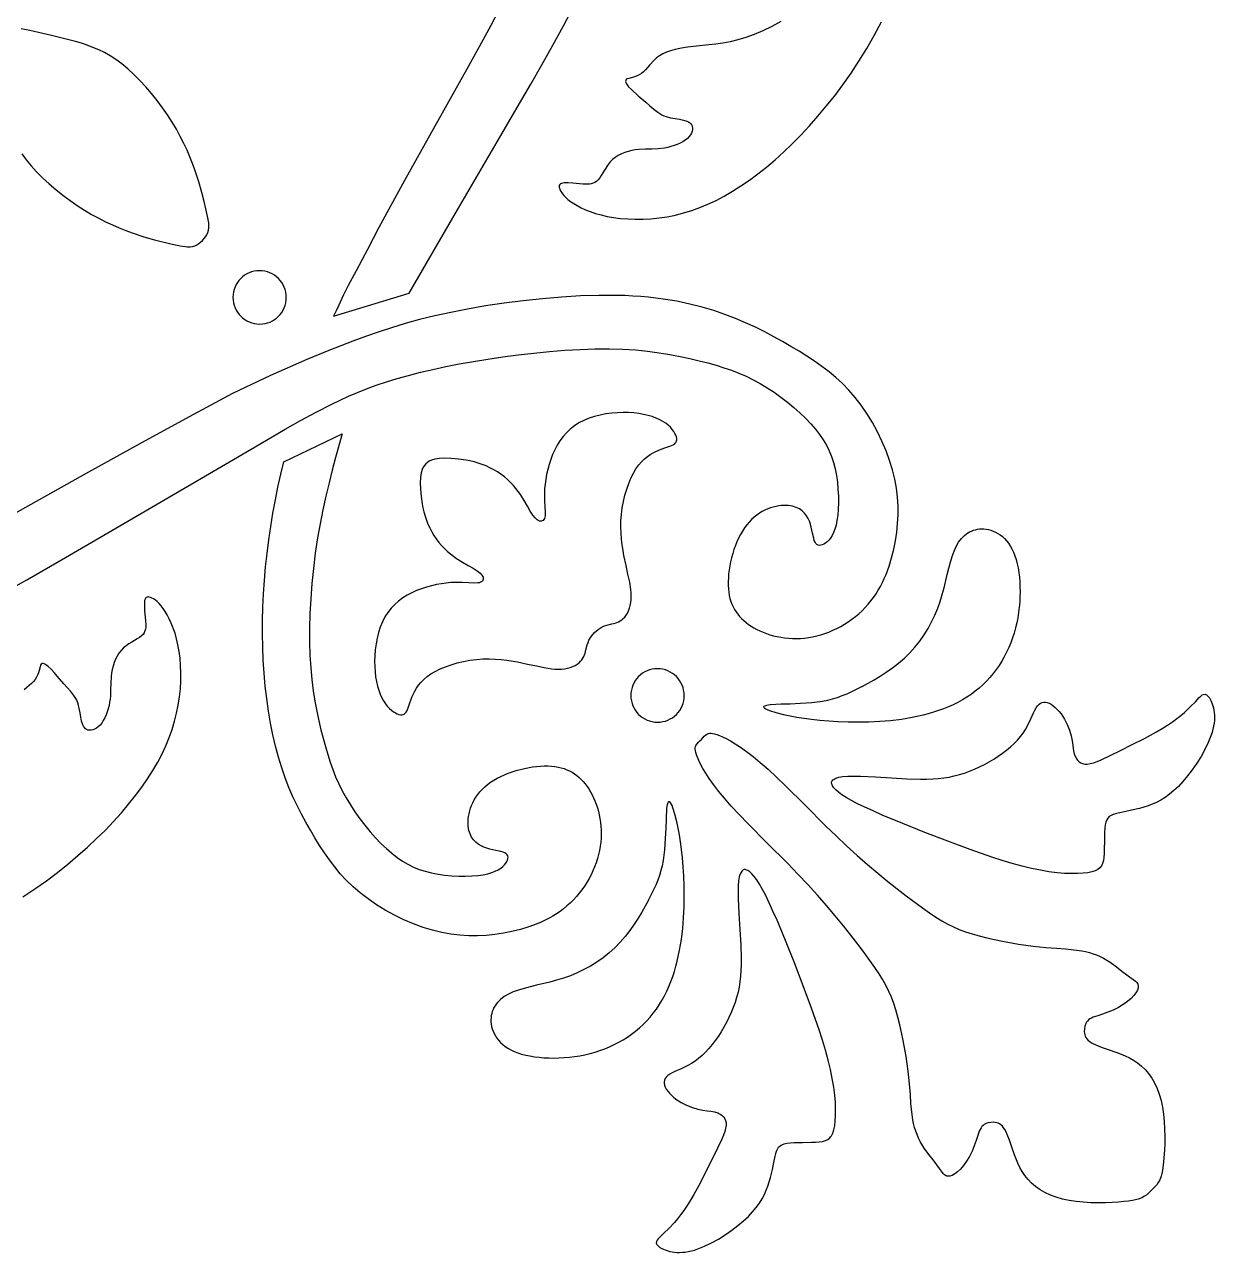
# Model space of a CAD drawing. Extents: x 108 to 308, y 1070 to 1270.
# Drawn here: x 167.3 to 226.4, y 1151.6 to 1212.6 of the extents above; entities that cross this region are included whole.
import ezdxf

# ---------------------------------------------------------------- set-up
doc = ezdxf.new("R2010")
doc.units = 0
doc.layers.add('IMPORT_-_CORNER_DESIGN_1', color=18, linetype='CONTINUOUS')

msp = doc.modelspace()

# ---------------------------------------------------------------- linework, layer by layer
at = {"layer": 'IMPORT_-_CORNER_DESIGN_1'}
for points in [[(190.821, 1213.307), (190.438, 1212.576), (190.046, 1211.851), (189.242, 1210.407), (187.644, 1207.544), (186.155, 1204.875), (184.884, 1202.538), (184.307, 1201.456), (183.753, 1200.394), (183.354, 1199.654), (183.126, 1199.202), (182.87, 1198.648), (182.757, 1198.4), (182.63, 1198.128), (186.378, 1199.282), (188.546, 1203.025), (190.749, 1206.8), (191.868, 1208.708), (192.425, 1209.667), (192.976, 1210.629), (193.518, 1211.595), (194.047, 1212.564), (194.56, 1213.537)], [(204.836, 1212.778), (204.393, 1212.528), (203.955, 1212.309), (203.527, 1212.123), (203.113, 1211.973), (202.714, 1211.856), (202.33, 1211.767), (201.962, 1211.7), (201.609, 1211.65), (201.272, 1211.612), (200.647, 1211.551), (200.359, 1211.517), (200.086, 1211.479), (199.83, 1211.434), (199.592, 1211.382), (199.371, 1211.321), (199.168, 1211.25), (198.983, 1211.167), (198.818, 1211.072), (198.674, 1210.965), (198.546, 1210.85), (198.323, 1210.608), (198.124, 1210.377), (198.026, 1210.276), (197.924, 1210.19), (197.815, 1210.12), (197.701, 1210.067), (197.478, 1209.995), (197.287, 1209.944), (197.215, 1209.919), (197.164, 1209.887), (197.137, 1209.844), (197.132, 1209.794), (197.146, 1209.736), (197.177, 1209.674), (197.281, 1209.536), (197.424, 1209.389), (197.763, 1209.088), (198.141, 1208.764), (198.335, 1208.591), (198.528, 1208.422), (198.726, 1208.268), (198.827, 1208.2), (198.931, 1208.141), (199.038, 1208.092), (199.146, 1208.052), (199.368, 1207.996), (199.589, 1207.958), (199.805, 1207.923), (200.006, 1207.878), (200.182, 1207.82), (200.257, 1207.783), (200.322, 1207.74), (200.376, 1207.689), (200.418, 1207.63), (200.445, 1207.564), (200.458, 1207.489), (200.456, 1207.408), (200.437, 1207.322), (200.403, 1207.233), (200.353, 1207.143), (200.285, 1207.053), (200.2, 1206.966), (200.094, 1206.882), (199.973, 1206.803), (199.839, 1206.73), (199.695, 1206.664), (199.544, 1206.606), (199.387, 1206.556), (199.227, 1206.516), (199.067, 1206.487), (198.751, 1206.451), (198.439, 1206.439), (198.12, 1206.433), (197.788, 1206.414), (197.614, 1206.391), (197.439, 1206.358), (197.263, 1206.316), (197.091, 1206.263), (196.925, 1206.197), (196.767, 1206.118), (196.621, 1206.025), (196.488, 1205.916), (196.368, 1205.796), (196.261, 1205.665), (196.079, 1205.388), (195.922, 1205.123), (195.847, 1205.007), (195.771, 1204.907), (195.691, 1204.831), (195.608, 1204.775), (195.521, 1204.735), (195.43, 1204.709), (195.334, 1204.695), (195.233, 1204.69), (195.013, 1204.699), (194.518, 1204.75), (194.284, 1204.765), (194.087, 1204.762), (194.009, 1204.75), (193.944, 1204.731), (193.895, 1204.704), (193.859, 1204.669), (193.838, 1204.627), (193.831, 1204.578), (193.838, 1204.523), (193.858, 1204.46), (193.888, 1204.386), (193.932, 1204.305), (193.991, 1204.218), (194.066, 1204.127), (194.159, 1204.032), (194.271, 1203.934), (194.402, 1203.833), (194.554, 1203.732), (194.729, 1203.627), (194.925, 1203.524), (195.142, 1203.424), (195.38, 1203.329), (195.639, 1203.241), (195.919, 1203.162), (196.219, 1203.093), (196.54, 1203.036), (196.881, 1202.992), (197.24, 1202.963), (197.614, 1202.95), (197.999, 1202.954), (198.394, 1202.976), (198.796, 1203.017), (199.201, 1203.078), (199.607, 1203.16), (200.012, 1203.261), (200.416, 1203.383), (200.819, 1203.528), (201.223, 1203.696), (201.628, 1203.887), (202.035, 1204.102), (202.446, 1204.341), (202.861, 1204.606), (203.281, 1204.895), (203.704, 1205.208), (204.13, 1205.545), (204.557, 1205.907), (204.985, 1206.292), (205.413, 1206.701), (205.838, 1207.133), (206.26, 1207.589), (206.684, 1208.065), (207.103, 1208.563), (207.518, 1209.085), (207.927, 1209.632), (208.329, 1210.205), (208.723, 1210.803), (209.108, 1211.428), (209.484, 1212.081), (209.848, 1212.761)], [(167.144, 1206.198), (167.358, 1205.905), (167.604, 1205.607), (167.879, 1205.307), (168.178, 1205.007), (168.498, 1204.712), (168.833, 1204.423), (169.181, 1204.145), (169.536, 1203.879), (169.894, 1203.629), (170.252, 1203.4), (170.608, 1203.191), (170.96, 1202.999), (171.307, 1202.824), (171.648, 1202.665), (171.981, 1202.521), (172.305, 1202.392), (172.619, 1202.276), (173.209, 1202.082), (173.737, 1201.932), (174.551, 1201.736), (175.003, 1201.636), (175.259, 1201.59), (175.379, 1201.579), (175.502, 1201.58), (175.623, 1201.596), (175.738, 1201.631), (175.843, 1201.682), (175.94, 1201.748), (176.117, 1201.902), (176.267, 1202.083), (176.333, 1202.181), (176.382, 1202.286), (176.418, 1202.401), (176.434, 1202.522), (176.435, 1202.645), (176.424, 1202.765), (176.378, 1203.021), (176.278, 1203.473), (176.195, 1203.835), (176.082, 1204.287), (175.932, 1204.816), (175.738, 1205.405), (175.622, 1205.719), (175.493, 1206.044), (175.349, 1206.377), (175.19, 1206.717), (175.015, 1207.065), (174.823, 1207.417), (174.614, 1207.773), (174.385, 1208.131), (174.135, 1208.489), (173.869, 1208.844), (173.59, 1209.191), (173.302, 1209.527), (173.007, 1209.847), (172.707, 1210.146), (172.407, 1210.421), (172.109, 1210.667), (171.816, 1210.881), (171.528, 1211.067), (171.243, 1211.228), (170.961, 1211.367), (170.677, 1211.489), (170.393, 1211.596), (170.104, 1211.692), (169.811, 1211.78), (169.213, 1211.937), (168.62, 1212.081), (167.545, 1212.32), (167.111, 1212.415)], [(166.419, 1184.495), (167.385, 1185.036), (169.306, 1186.144), (171.215, 1187.263), (174.989, 1189.467), (178.732, 1191.641), (180.229, 1192.515), (180.986, 1192.946), (181.756, 1193.366), (182.547, 1193.771), (182.954, 1193.967), (183.375, 1194.158), (183.811, 1194.345), (184.267, 1194.526), (184.746, 1194.702), (185.251, 1194.873), (185.784, 1195.038), (186.347, 1195.196), (186.938, 1195.349), (187.557, 1195.494), (188.203, 1195.633), (188.874, 1195.765), (189.571, 1195.89), (190.292, 1196.006), (191.04, 1196.116), (191.803, 1196.217), (192.575, 1196.306), (193.349, 1196.383), (194.117, 1196.444), (194.871, 1196.488), (195.605, 1196.513), (196.312, 1196.516), (196.984, 1196.497), (197.62, 1196.456), (198.222, 1196.396), (198.793, 1196.321), (199.332, 1196.234), (199.842, 1196.136), (200.325, 1196.032), (200.782, 1195.923), (201.214, 1195.813), (201.625, 1195.698), (202.016, 1195.577), (202.393, 1195.446), (202.758, 1195.305), (203.115, 1195.15), (203.467, 1194.979), (203.818, 1194.79), (204.165, 1194.581), (204.509, 1194.355), (204.848, 1194.115), (205.177, 1193.862), (205.494, 1193.601), (205.794, 1193.334), (206.075, 1193.064), (206.333, 1192.794), (206.566, 1192.526), (206.772, 1192.26), (206.953, 1191.993), (207.112, 1191.722), (207.248, 1191.444), (207.364, 1191.158), (207.461, 1190.86), (207.54, 1190.549), (207.602, 1190.221), (207.65, 1189.883), (207.682, 1189.54), (207.7, 1189.2), (207.703, 1188.868), (207.693, 1188.551), (207.669, 1188.257), (207.633, 1187.991), (207.584, 1187.758), (207.526, 1187.557), (207.459, 1187.384), (207.386, 1187.238), (207.308, 1187.116), (207.227, 1187.016), (207.144, 1186.934), (207.061, 1186.868), (206.981, 1186.816), (206.903, 1186.779), (206.829, 1186.758), (206.759, 1186.752), (206.694, 1186.764), (206.636, 1186.793), (206.585, 1186.842), (206.541, 1186.909), (206.506, 1186.998), (206.476, 1187.105), (206.421, 1187.363), (206.356, 1187.653), (206.313, 1187.802), (206.26, 1187.948), (206.195, 1188.09), (206.115, 1188.225), (206.017, 1188.351), (205.901, 1188.463), (205.765, 1188.56), (205.608, 1188.639), (205.427, 1188.696), (205.222, 1188.729), (204.99, 1188.734), (204.866, 1188.726), (204.737, 1188.71), (204.605, 1188.685), (204.47, 1188.652), (204.333, 1188.61), (204.195, 1188.559), (204.056, 1188.498), (203.919, 1188.427), (203.783, 1188.345), (203.649, 1188.254), (203.518, 1188.151), (203.391, 1188.036), (203.269, 1187.91), (203.153, 1187.772), (203.041, 1187.622), (202.936, 1187.461), (202.837, 1187.291), (202.746, 1187.113), (202.662, 1186.927), (202.584, 1186.736), (202.514, 1186.54), (202.452, 1186.34), (202.396, 1186.138), (202.349, 1185.936), (202.277, 1185.532), (202.252, 1185.334), (202.236, 1185.14), (202.228, 1184.95), (202.227, 1184.767), (202.238, 1184.592), (202.256, 1184.424), (202.283, 1184.263), (202.318, 1184.11), (202.362, 1183.963), (202.414, 1183.823), (202.474, 1183.69), (202.542, 1183.562), (202.618, 1183.441), (202.702, 1183.326), (202.794, 1183.216), (202.894, 1183.111), (203.001, 1183.011), (203.117, 1182.916), (203.24, 1182.826), (203.371, 1182.74), (203.509, 1182.656), (203.655, 1182.577), (203.807, 1182.503), (203.967, 1182.434), (204.132, 1182.371), (204.302, 1182.314), (204.478, 1182.264), (204.659, 1182.22), (204.844, 1182.184), (205.032, 1182.156), (205.224, 1182.135), (205.419, 1182.123), (205.616, 1182.12), (205.816, 1182.126), (206.017, 1182.142), (206.219, 1182.168), (206.422, 1182.205), (206.626, 1182.251), (206.829, 1182.307), (207.032, 1182.373), (207.233, 1182.447), (207.432, 1182.531), (207.628, 1182.624), (207.822, 1182.726), (208.011, 1182.836), (208.196, 1182.954), (208.377, 1183.08), (208.551, 1183.214), (208.719, 1183.355), (208.881, 1183.504), (209.035, 1183.659), (209.182, 1183.822), (209.32, 1183.988), (209.45, 1184.162), (209.571, 1184.34), (209.685, 1184.524), (209.792, 1184.713), (209.891, 1184.906), (209.983, 1185.104), (210.068, 1185.304), (210.219, 1185.715), (210.346, 1186.133), (210.45, 1186.557), (210.534, 1186.983), (210.599, 1187.411), (210.643, 1187.84), (210.665, 1188.271), (210.664, 1188.704), (210.637, 1189.142), (210.584, 1189.586), (210.501, 1190.037), (210.388, 1190.496), (210.243, 1190.968), (210.068, 1191.446), (209.866, 1191.923), (209.639, 1192.394), (209.39, 1192.853), (209.121, 1193.295), (208.837, 1193.714), (208.538, 1194.104), (208.229, 1194.462), (207.91, 1194.79), (207.58, 1195.094), (207.238, 1195.377), (206.885, 1195.643), (206.52, 1195.898), (206.143, 1196.146), (205.752, 1196.392), (205.348, 1196.634), (204.93, 1196.877), (204.496, 1197.117), (204.047, 1197.353), (203.58, 1197.584), (203.094, 1197.807), (202.588, 1198.02), (202.061, 1198.221), (201.511, 1198.41), (200.933, 1198.583), (200.324, 1198.738), (199.68, 1198.874), (199.344, 1198.933), (198.997, 1198.987), (198.64, 1199.034), (198.272, 1199.075), (197.891, 1199.109), (197.499, 1199.136), (197.094, 1199.155), (196.676, 1199.167), (195.805, 1199.167), (194.893, 1199.139), (193.954, 1199.084), (192.999, 1199.005), (192.042, 1198.904), (191.095, 1198.783), (190.171, 1198.645), (189.283, 1198.492), (188.446, 1198.326), (187.653, 1198.15), (186.901, 1197.963), (186.185, 1197.767), (185.501, 1197.562), (184.843, 1197.348), (184.206, 1197.128), (183.587, 1196.901), (182.983, 1196.669), (182.396, 1196.435), (181.295, 1195.977), (179.501, 1195.185), (177.603, 1194.296), (175.456, 1193.143), (173.117, 1191.868), (170.45, 1190.379), (167.586, 1188.781), (166.143, 1187.977)], [(167.19, 1169.298), (167.789, 1169.692), (168.361, 1170.094), (168.908, 1170.503), (169.43, 1170.918), (169.929, 1171.337), (170.404, 1171.761), (170.86, 1172.184), (171.293, 1172.609), (171.702, 1173.036), (172.087, 1173.464), (172.448, 1173.892), (172.786, 1174.318), (173.099, 1174.741), (173.388, 1175.16), (173.652, 1175.575), (173.891, 1175.986), (174.106, 1176.393), (174.297, 1176.799), (174.465, 1177.203), (174.609, 1177.606), (174.732, 1178.01), (174.832, 1178.414), (174.915, 1178.82), (174.977, 1179.226), (175.018, 1179.627), (175.04, 1180.022), (175.044, 1180.408), (175.03, 1180.782), (175.001, 1181.141), (174.957, 1181.482), (174.9, 1181.803), (174.831, 1182.104), (174.752, 1182.384), (174.664, 1182.643), (174.569, 1182.881), (174.469, 1183.097), (174.366, 1183.293), (174.261, 1183.468), (174.16, 1183.621), (174.06, 1183.752), (173.962, 1183.864), (173.866, 1183.957), (173.775, 1184.032), (173.688, 1184.091), (173.607, 1184.135), (173.533, 1184.164), (173.47, 1184.185), (173.414, 1184.191), (173.366, 1184.184), (173.324, 1184.163), (173.29, 1184.128), (173.263, 1184.078), (173.243, 1184.014), (173.232, 1183.935), (173.228, 1183.738), (173.243, 1183.504), (173.294, 1183.011), (173.302, 1182.79), (173.298, 1182.688), (173.284, 1182.592), (173.258, 1182.501), (173.218, 1182.414), (173.162, 1182.331), (173.086, 1182.251), (172.986, 1182.175), (172.87, 1182.1), (172.605, 1181.944), (172.466, 1181.857), (172.329, 1181.762), (172.198, 1181.655), (172.077, 1181.534), (171.969, 1181.401), (171.875, 1181.255), (171.796, 1181.097), (171.731, 1180.931), (171.677, 1180.758), (171.635, 1180.583), (171.602, 1180.407), (171.579, 1180.234), (171.56, 1179.901), (171.554, 1179.583), (171.542, 1179.27), (171.528, 1179.113), (171.506, 1178.955), (171.477, 1178.794), (171.437, 1178.635), (171.388, 1178.478), (171.329, 1178.326), (171.263, 1178.182), (171.19, 1178.048), (171.111, 1177.927), (171.027, 1177.821), (170.94, 1177.736), (170.851, 1177.669), (170.761, 1177.618), (170.672, 1177.584), (170.586, 1177.566), (170.504, 1177.563), (170.429, 1177.576), (170.362, 1177.603), (170.304, 1177.645), (170.254, 1177.699), (170.211, 1177.764), (170.174, 1177.84), (170.115, 1178.015), (170.072, 1178.217), (170.036, 1178.432), (169.998, 1178.654), (169.941, 1178.875), (169.902, 1178.984), (169.853, 1179.091), (169.794, 1179.195), (169.726, 1179.296), (169.572, 1179.493), (169.403, 1179.687), (169.229, 1179.88), (168.906, 1180.259), (168.754, 1180.435), (168.606, 1180.598), (168.459, 1180.735), (168.388, 1180.791), (168.321, 1180.836), (168.258, 1180.866), (168.2, 1180.88), (168.149, 1180.875), (168.106, 1180.847), (168.075, 1180.797), (168.049, 1180.725), (167.999, 1180.534), (167.967, 1180.424), (167.927, 1180.311), (167.874, 1180.197), (167.805, 1180.088), (167.719, 1179.986), (167.618, 1179.887), (167.387, 1179.688), (167.265, 1179.581)]]:
    msp.add_lwpolyline(points, dxfattribs=at)
for points in [[(178.014, 1200.01), (177.929, 1199.916), (177.853, 1199.814), (177.787, 1199.704), (177.732, 1199.589), (177.688, 1199.467), (177.656, 1199.34), (177.636, 1199.209), (177.629, 1199.074), (177.636, 1198.937), (177.656, 1198.805), (177.689, 1198.677), (177.733, 1198.555), (177.789, 1198.438), (177.856, 1198.328), (177.932, 1198.226), (178.018, 1198.132), (178.112, 1198.046), (178.215, 1197.969), (178.324, 1197.903), (178.441, 1197.847), (178.563, 1197.802), (178.691, 1197.77), (178.823, 1197.75), (178.96, 1197.743), (179.095, 1197.749), (179.226, 1197.769), (179.353, 1197.802), (179.474, 1197.846), (179.59, 1197.901), (179.699, 1197.967), (179.801, 1198.043), (179.895, 1198.128), (179.98, 1198.222), (180.056, 1198.324), (180.122, 1198.434), (180.178, 1198.549), (180.222, 1198.671), (180.254, 1198.798), (180.274, 1198.929), (180.281, 1199.064), (180.274, 1199.2), (180.254, 1199.333), (180.221, 1199.461), (180.176, 1199.583), (180.121, 1199.7), (180.054, 1199.809), (179.978, 1199.912), (179.892, 1200.006), (179.797, 1200.092), (179.695, 1200.168), (179.585, 1200.235), (179.469, 1200.291), (179.346, 1200.335), (179.219, 1200.368), (179.086, 1200.388), (178.95, 1200.395), (178.815, 1200.388), (178.684, 1200.368), (178.557, 1200.336), (178.435, 1200.292), (178.319, 1200.237), (178.21, 1200.171), (178.108, 1200.095)], [(195.583, 1182.428), (195.769, 1182.567), (195.867, 1182.637), (195.968, 1182.699), (196.078, 1182.746), (196.193, 1182.784), (196.457, 1182.855), (196.613, 1182.894), (196.778, 1182.955), (196.86, 1182.997), (196.941, 1183.049), (197.018, 1183.112), (197.091, 1183.187), (197.159, 1183.28), (197.221, 1183.385), (197.276, 1183.502), (197.323, 1183.629), (197.361, 1183.766), (197.39, 1183.913), (197.408, 1184.066), (197.414, 1184.227), (197.408, 1184.39), (197.392, 1184.558), (197.335, 1184.917), (197.252, 1185.313), (197.154, 1185.755), (197.052, 1186.241), (197.004, 1186.503), (196.962, 1186.776), (196.929, 1187.06), (196.906, 1187.354), (196.897, 1187.658), (196.904, 1187.97), (196.928, 1188.288), (196.97, 1188.609), (197.028, 1188.928), (197.101, 1189.241), (197.188, 1189.543), (197.287, 1189.83), (197.397, 1190.097), (197.517, 1190.341), (197.646, 1190.556), (197.782, 1190.744), (197.923, 1190.906), (198.067, 1191.045), (198.213, 1191.164), (198.358, 1191.265), (198.501, 1191.35), (198.64, 1191.421), (198.902, 1191.532), (199.137, 1191.61), (199.336, 1191.675), (199.42, 1191.708), (199.493, 1191.744), (199.554, 1191.785), (199.603, 1191.83), (199.641, 1191.881), (199.666, 1191.936), (199.678, 1191.998), (199.676, 1192.066), (199.66, 1192.14), (199.629, 1192.222), (199.583, 1192.315), (199.522, 1192.413), (199.447, 1192.514), (199.357, 1192.615), (199.25, 1192.716), (199.127, 1192.813), (198.986, 1192.906), (198.828, 1192.992), (198.652, 1193.073), (198.459, 1193.145), (198.25, 1193.207), (198.027, 1193.258), (197.79, 1193.299), (197.541, 1193.327), (197.28, 1193.343), (197.008, 1193.346), (196.731, 1193.338), (196.446, 1193.316), (196.159, 1193.277), (195.872, 1193.223), (195.591, 1193.152), (195.318, 1193.065), (195.058, 1192.959), (194.815, 1192.836), (194.59, 1192.69), (194.385, 1192.527), (194.197, 1192.349), (194.027, 1192.156), (193.873, 1191.949), (193.735, 1191.731), (193.613, 1191.503), (193.504, 1191.265), (193.413, 1191.02), (193.334, 1190.77), (193.268, 1190.519), (193.212, 1190.269), (193.168, 1190.025), (193.135, 1189.788), (193.111, 1189.563), (193.098, 1189.352), (193.098, 1188.978), (193.115, 1188.665), (193.131, 1188.413), (193.134, 1188.309), (193.13, 1188.219), (193.118, 1188.144), (193.097, 1188.081), (193.068, 1188.03), (193.033, 1187.992), (192.993, 1187.966), (192.948, 1187.952), (192.9, 1187.95), (192.849, 1187.96), (192.798, 1187.981), (192.746, 1188.013), (192.636, 1188.111), (192.519, 1188.255), (192.392, 1188.448), (192.254, 1188.695), (192.098, 1188.976), (191.911, 1189.276), (191.804, 1189.429), (191.685, 1189.581), (191.558, 1189.732), (191.42, 1189.878), (191.27, 1190.02), (191.111, 1190.154), (190.943, 1190.282), (190.767, 1190.401), (190.585, 1190.511), (190.397, 1190.61), (190.203, 1190.698), (190.005, 1190.775), (189.805, 1190.841), (189.604, 1190.898), (189.404, 1190.945), (189.206, 1190.983), (188.826, 1191.037), (188.475, 1191.071), (188.159, 1191.08), (187.885, 1191.068), (187.662, 1191.037), (187.495, 1190.991), (187.376, 1190.933), (187.287, 1190.867), (187.215, 1190.798), (187.145, 1190.725), (187.08, 1190.637), (187.022, 1190.517), (186.975, 1190.351), (186.945, 1190.128), (186.933, 1189.854), (186.942, 1189.538), (186.975, 1189.186), (187.029, 1188.806), (187.067, 1188.609), (187.115, 1188.409), (187.171, 1188.208), (187.238, 1188.008), (187.315, 1187.81), (187.402, 1187.616), (187.502, 1187.428), (187.611, 1187.245), (187.73, 1187.069), (187.858, 1186.901), (187.993, 1186.742), (188.134, 1186.592), (188.281, 1186.453), (188.431, 1186.326), (188.584, 1186.208), (188.737, 1186.1), (189.037, 1185.914), (189.317, 1185.758), (189.564, 1185.62), (189.758, 1185.493), (189.902, 1185.376), (190, 1185.266), (190.032, 1185.214), (190.053, 1185.163), (190.063, 1185.113), (190.06, 1185.064), (190.046, 1185.019), (190.02, 1184.979), (189.982, 1184.944), (189.932, 1184.915), (189.869, 1184.894), (189.794, 1184.882), (189.6, 1184.881), (189.347, 1184.897), (189.034, 1184.914), (188.66, 1184.914), (188.449, 1184.901), (188.223, 1184.878), (187.987, 1184.844), (187.742, 1184.8), (187.493, 1184.745), (187.242, 1184.678), (186.992, 1184.599), (186.748, 1184.508), (186.51, 1184.399), (186.282, 1184.277), (186.063, 1184.139), (185.857, 1183.985), (185.664, 1183.815), (185.486, 1183.627), (185.323, 1183.422), (185.178, 1183.197), (185.054, 1182.954), (184.949, 1182.694), (184.861, 1182.421), (184.79, 1182.139), (184.736, 1181.853), (184.697, 1181.566), (184.675, 1181.281), (184.667, 1181.004), (184.67, 1180.732), (184.686, 1180.471), (184.715, 1180.221), (184.755, 1179.985), (184.806, 1179.762), (184.868, 1179.553), (184.94, 1179.36), (185.021, 1179.184), (185.107, 1179.025), (185.2, 1178.885), (185.297, 1178.761), (185.398, 1178.655), (185.5, 1178.564), (185.6, 1178.489), (185.698, 1178.429), (185.791, 1178.383), (185.873, 1178.352), (185.948, 1178.336), (186.015, 1178.334), (186.077, 1178.346), (186.132, 1178.371), (186.182, 1178.408), (186.228, 1178.458), (186.269, 1178.519), (186.338, 1178.675), (186.402, 1178.875), (186.481, 1179.11), (186.531, 1179.238), (186.591, 1179.372), (186.663, 1179.511), (186.748, 1179.654), (186.849, 1179.799), (186.968, 1179.944), (187.107, 1180.088), (187.269, 1180.229), (187.457, 1180.365), (187.672, 1180.493), (187.916, 1180.614), (188.183, 1180.724), (188.47, 1180.824), (188.772, 1180.91), (189.084, 1180.983), (189.403, 1181.041), (189.724, 1181.083), (190.043, 1181.108), (190.354, 1181.115), (190.658, 1181.106), (190.952, 1181.083), (191.236, 1181.049), (191.771, 1180.96), (192.257, 1180.857), (192.699, 1180.76), (193.095, 1180.677), (193.454, 1180.619), (193.623, 1180.603), (193.785, 1180.598), (193.946, 1180.604), (194.1, 1180.622), (194.246, 1180.65), (194.383, 1180.689), (194.51, 1180.736), (194.627, 1180.791), (194.732, 1180.853), (194.825, 1180.92), (194.9, 1180.993), (194.963, 1181.071), (195.015, 1181.152), (195.057, 1181.234), (195.118, 1181.399), (195.157, 1181.555), (195.228, 1181.818), (195.266, 1181.933), (195.313, 1182.044), (195.445, 1182.243)], [(180.15, 1190.901), (183.062, 1192.285), (182.731, 1191.112), (182.564, 1190.491), (182.401, 1189.85), (182.243, 1189.19), (182.093, 1188.513), (181.954, 1187.821), (181.829, 1187.117), (181.717, 1186.367), (181.623, 1185.609), (181.548, 1184.852), (181.49, 1184.101), (181.452, 1183.362), (181.433, 1182.644), (181.434, 1181.953), (181.455, 1181.294), (181.492, 1180.67), (181.546, 1180.082), (181.615, 1179.528), (181.697, 1179.005), (181.79, 1178.51), (181.891, 1178.04), (181.999, 1177.593), (182.11, 1177.166), (182.22, 1176.758), (182.335, 1176.366), (182.457, 1175.987), (182.588, 1175.619), (182.731, 1175.259), (182.888, 1174.905), (183.061, 1174.554), (183.254, 1174.203), (183.462, 1173.856), (183.688, 1173.512), (183.929, 1173.173), (184.182, 1172.844), (184.443, 1172.527), (184.71, 1172.226), (184.98, 1171.945), (185.251, 1171.687), (185.518, 1171.455), (185.784, 1171.249), (186.051, 1171.067), (186.322, 1170.909), (186.599, 1170.772), (186.886, 1170.657), (187.184, 1170.56), (187.495, 1170.481), (187.823, 1170.419), (188.161, 1170.372), (188.504, 1170.339), (188.844, 1170.321), (189.176, 1170.318), (189.493, 1170.328), (189.787, 1170.351), (190.053, 1170.388), (190.286, 1170.436), (190.487, 1170.495), (190.66, 1170.562), (190.806, 1170.635), (190.928, 1170.713), (191.028, 1170.794), (191.11, 1170.877), (191.176, 1170.96), (191.228, 1171.04), (191.265, 1171.118), (191.286, 1171.192), (191.292, 1171.262), (191.28, 1171.327), (191.25, 1171.385), (191.202, 1171.436), (191.134, 1171.48), (191.046, 1171.515), (190.939, 1171.545), (190.681, 1171.6), (190.39, 1171.665), (190.241, 1171.708), (190.094, 1171.761), (189.953, 1171.826), (189.818, 1171.907), (189.693, 1172.004), (189.58, 1172.12), (189.483, 1172.256), (189.405, 1172.414), (189.348, 1172.594), (189.328, 1172.694), (189.315, 1172.799), (189.31, 1173.034), (189.318, 1173.159), (189.335, 1173.288), (189.359, 1173.421), (189.392, 1173.556), (189.434, 1173.693), (189.486, 1173.831), (189.547, 1173.969), (189.617, 1174.106), (189.699, 1174.242), (189.791, 1174.375), (189.894, 1174.505), (190.008, 1174.632), (190.134, 1174.753), (190.272, 1174.87), (190.422, 1174.981), (190.583, 1175.086), (190.753, 1175.184), (190.931, 1175.276), (191.117, 1175.36), (191.308, 1175.437), (191.504, 1175.507), (191.704, 1175.57), (192.108, 1175.673), (192.511, 1175.745), (192.71, 1175.769), (192.904, 1175.785), (193.093, 1175.794), (193.276, 1175.794), (193.452, 1175.784), (193.619, 1175.766), (193.78, 1175.739), (193.933, 1175.703), (194.08, 1175.66), (194.22, 1175.608), (194.353, 1175.548), (194.481, 1175.48), (194.602, 1175.404), (194.717, 1175.32), (194.828, 1175.228), (194.932, 1175.128), (195.032, 1175.02), (195.127, 1174.904), (195.217, 1174.781), (195.303, 1174.65), (195.387, 1174.512), (195.466, 1174.366), (195.54, 1174.214), (195.609, 1174.054), (195.672, 1173.889), (195.729, 1173.719), (195.779, 1173.543), (195.823, 1173.363), (195.859, 1173.178), (195.888, 1172.989), (195.908, 1172.797), (195.92, 1172.602), (195.923, 1172.405), (195.917, 1172.206), (195.901, 1172.004), (195.875, 1171.802), (195.839, 1171.599), (195.793, 1171.395), (195.737, 1171.192), (195.671, 1170.989), (195.596, 1170.788), (195.512, 1170.589), (195.419, 1170.392), (195.318, 1170.199), (195.208, 1170.01), (195.09, 1169.824), (194.964, 1169.644), (194.83, 1169.47), (194.688, 1169.301), (194.54, 1169.14), (194.384, 1168.985), (194.222, 1168.839), (194.055, 1168.701), (193.882, 1168.571), (193.703, 1168.449), (193.519, 1168.335), (193.33, 1168.229), (193.137, 1168.129), (192.94, 1168.037), (192.739, 1167.952), (192.329, 1167.801), (191.911, 1167.674), (191.487, 1167.57), (191.061, 1167.486), (190.633, 1167.422), (190.204, 1167.377), (189.774, 1167.355), (189.34, 1167.356), (188.902, 1167.383), (188.458, 1167.437), (188.007, 1167.52), (187.547, 1167.633), (187.075, 1167.777), (186.598, 1167.952), (186.122, 1168.155), (185.652, 1168.382), (185.194, 1168.632), (184.754, 1168.9), (184.338, 1169.185), (183.951, 1169.484), (183.593, 1169.792), (183.265, 1170.111), (182.963, 1170.439), (182.683, 1170.776), (182.422, 1171.123), (182.174, 1171.479), (181.936, 1171.844), (181.705, 1172.218), (181.476, 1172.601), (181.251, 1172.994), (181.03, 1173.401), (180.816, 1173.823), (180.609, 1174.261), (180.412, 1174.719), (180.226, 1175.198), (180.051, 1175.701), (179.891, 1176.224), (179.745, 1176.77), (179.614, 1177.337), (179.498, 1177.922), (179.396, 1178.523), (179.309, 1179.138), (179.237, 1179.765), (179.179, 1180.4), (179.136, 1181.043), (179.108, 1181.693), (179.095, 1182.349), (179.098, 1183.01), (179.115, 1183.675), (179.146, 1184.342), (179.191, 1185.012), (179.251, 1185.683), (179.324, 1186.354), (179.41, 1187.023), (179.508, 1187.69), (179.617, 1188.351), (179.737, 1189.005), (179.866, 1189.649), (180.004, 1190.282)], [(208.891, 1179.745), (209.175, 1179.898), (209.472, 1180.067), (209.776, 1180.252), (210.083, 1180.453), (210.389, 1180.671), (210.688, 1180.904), (210.978, 1181.154), (211.252, 1181.419), (211.507, 1181.7), (211.743, 1181.996), (211.959, 1182.304), (212.157, 1182.623), (212.335, 1182.951), (212.495, 1183.285), (212.636, 1183.624), (212.759, 1183.967), (212.864, 1184.309), (212.955, 1184.649), (213.113, 1185.308), (213.188, 1185.621), (213.266, 1185.92), (213.35, 1186.202), (213.445, 1186.463), (213.553, 1186.696), (213.676, 1186.904), (213.814, 1187.085), (213.966, 1187.24), (214.047, 1187.306), (214.132, 1187.366), (214.22, 1187.418), (214.312, 1187.462), (214.407, 1187.499), (214.505, 1187.529), (214.608, 1187.55), (214.713, 1187.564), (214.822, 1187.57), (214.934, 1187.566), (215.048, 1187.554), (215.163, 1187.533), (215.28, 1187.502), (215.396, 1187.46), (215.511, 1187.408), (215.625, 1187.346), (215.737, 1187.272), (215.846, 1187.186), (215.951, 1187.089), (216.052, 1186.979), (216.148, 1186.857), (216.238, 1186.721), (216.322, 1186.572), (216.398, 1186.409), (216.466, 1186.233), (216.527, 1186.043), (216.579, 1185.841), (216.624, 1185.629), (216.661, 1185.406), (216.69, 1185.175), (216.71, 1184.937), (216.722, 1184.692), (216.726, 1184.442), (216.721, 1184.188), (216.707, 1183.932), (216.684, 1183.673), (216.652, 1183.415), (216.611, 1183.156), (216.561, 1182.9), (216.501, 1182.647), (216.432, 1182.397), (216.353, 1182.152), (216.265, 1181.911), (216.167, 1181.675), (216.06, 1181.444), (215.944, 1181.219), (215.818, 1181), (215.684, 1180.787), (215.541, 1180.581), (215.389, 1180.382), (215.228, 1180.19), (215.058, 1180.005), (214.881, 1179.829), (214.694, 1179.66), (214.5, 1179.501), (214.297, 1179.35), (214.087, 1179.208), (213.868, 1179.076), (213.643, 1178.952), (213.411, 1178.837), (213.172, 1178.73), (212.928, 1178.631), (212.679, 1178.54), (212.425, 1178.457), (212.167, 1178.381), (211.906, 1178.313), (211.375, 1178.197), (210.837, 1178.106), (210.295, 1178.041), (209.754, 1177.996), (209.22, 1177.971), (208.696, 1177.963), (208.185, 1177.97), (207.693, 1177.989), (207.223, 1178.019), (206.779, 1178.058), (206.365, 1178.102), (205.988, 1178.151), (205.645, 1178.204), (205.061, 1178.316), (204.612, 1178.427), (204.296, 1178.529), (204.183, 1178.574), (204.099, 1178.615), (204.042, 1178.652), (204.008, 1178.686), (203.996, 1178.716), (204.002, 1178.744), (204.023, 1178.768), (204.057, 1178.788), (204.156, 1178.821), (204.31, 1178.842), (204.868, 1178.871), (205.309, 1178.883), (205.826, 1178.906), (206.375, 1178.948), (206.649, 1178.979), (206.916, 1179.018), (207.171, 1179.069), (207.417, 1179.13), (207.656, 1179.202), (207.893, 1179.285), (208.133, 1179.381), (208.378, 1179.491), (208.902, 1179.755)], [(197.778, 1180.234), (197.692, 1180.14), (197.616, 1180.038), (197.551, 1179.929), (197.495, 1179.813), (197.451, 1179.691), (197.419, 1179.564), (197.399, 1179.433), (197.392, 1179.298), (197.399, 1179.162), (197.419, 1179.029), (197.452, 1178.902), (197.496, 1178.779), (197.552, 1178.663), (197.619, 1178.553), (197.695, 1178.451), (197.781, 1178.356), (197.875, 1178.27), (197.978, 1178.194), (198.088, 1178.127), (198.204, 1178.071), (198.326, 1178.027), (198.454, 1177.994), (198.587, 1177.974), (198.723, 1177.967), (198.858, 1177.974), (198.989, 1177.994), (199.116, 1178.026), (199.238, 1178.07), (199.354, 1178.126), (199.463, 1178.192), (199.565, 1178.267), (199.659, 1178.353), (199.744, 1178.446), (199.82, 1178.548), (199.886, 1178.657), (199.941, 1178.773), (199.985, 1178.895), (200.018, 1179.022), (200.037, 1179.153), (200.044, 1179.288), (200.037, 1179.425), (200.017, 1179.557), (199.985, 1179.685), (199.94, 1179.808), (199.884, 1179.924), (199.818, 1180.034), (199.741, 1180.136), (199.655, 1180.231), (199.561, 1180.316), (199.459, 1180.393), (199.349, 1180.459), (199.232, 1180.515), (199.11, 1180.56), (198.982, 1180.593), (198.85, 1180.613), (198.713, 1180.62), (198.578, 1180.613), (198.447, 1180.593), (198.32, 1180.561), (198.199, 1180.516), (198.083, 1180.461), (197.974, 1180.395), (197.872, 1180.319)], [(211.106, 1175.149), (211.784, 1175.132), (212.093, 1175.136), (212.386, 1175.148), (212.665, 1175.169), (212.934, 1175.201), (213.197, 1175.242), (213.455, 1175.295), (213.712, 1175.363), (213.967, 1175.442), (214.22, 1175.533), (214.469, 1175.633), (214.715, 1175.743), (214.956, 1175.863), (215.191, 1175.991), (215.421, 1176.128), (215.642, 1176.272), (215.855, 1176.423), (216.058, 1176.58), (216.249, 1176.742), (216.427, 1176.909), (216.592, 1177.079), (216.742, 1177.252), (216.875, 1177.427), (216.992, 1177.607), (217.093, 1177.785), (217.262, 1178.126), (217.401, 1178.433), (217.466, 1178.567), (217.531, 1178.685), (217.599, 1178.781), (217.669, 1178.857), (217.744, 1178.913), (217.822, 1178.951), (217.904, 1178.97), (217.99, 1178.969), (218.08, 1178.951), (218.176, 1178.913), (218.271, 1178.858), (218.37, 1178.787), (218.47, 1178.702), (218.57, 1178.604), (218.668, 1178.496), (218.763, 1178.379), (218.852, 1178.254), (218.934, 1178.123), (219.007, 1177.985), (219.072, 1177.845), (219.179, 1177.563), (219.257, 1177.291), (219.309, 1177.042), (219.34, 1176.826), (219.366, 1176.638), (219.399, 1176.467), (219.454, 1176.304), (219.489, 1176.222), (219.535, 1176.142), (219.591, 1176.068), (219.659, 1176.002), (219.74, 1175.948), (219.834, 1175.909), (219.943, 1175.888), (220.067, 1175.888), (220.212, 1175.911), (220.375, 1175.955), (220.555, 1176.019), (220.753, 1176.1), (221.202, 1176.308), (221.72, 1176.563), (222.3, 1176.852), (222.908, 1177.165), (223.504, 1177.492), (223.786, 1177.657), (224.05, 1177.821), (224.291, 1177.984), (224.511, 1178.145), (224.71, 1178.302), (224.889, 1178.455), (225.193, 1178.739), (225.432, 1178.986), (225.62, 1179.187), (225.701, 1179.263), (225.775, 1179.318), (225.845, 1179.349), (225.914, 1179.353), (225.983, 1179.327), (226.055, 1179.267), (226.131, 1179.17), (226.207, 1179.038), (226.276, 1178.872), (226.332, 1178.674), (226.369, 1178.448), (226.379, 1178.324), (226.381, 1178.194), (226.376, 1178.057), (226.362, 1177.915), (226.338, 1177.767), (226.304, 1177.614), (226.26, 1177.455), (226.206, 1177.292), (226.071, 1176.956), (225.905, 1176.613), (225.714, 1176.269), (225.504, 1175.931), (225.281, 1175.606), (225.05, 1175.302), (224.819, 1175.024), (224.591, 1174.78), (224.366, 1174.568), (224.145, 1174.386), (223.927, 1174.229), (223.712, 1174.096), (223.499, 1173.984), (223.29, 1173.889), (223.082, 1173.808), (222.873, 1173.74), (222.666, 1173.682), (222.269, 1173.589), (221.907, 1173.518), (221.596, 1173.456), (221.463, 1173.423), (221.347, 1173.385), (221.246, 1173.338), (221.16, 1173.28), (221.088, 1173.206), (221.03, 1173.114), (220.984, 1173.001), (220.951, 1172.862), (220.929, 1172.696), (220.918, 1172.507), (220.912, 1172.085), (220.91, 1171.651), (220.904, 1171.447), (220.889, 1171.26), (220.864, 1171.097), (220.825, 1170.956), (220.769, 1170.837), (220.692, 1170.736), (220.59, 1170.653), (220.46, 1170.585), (220.297, 1170.532), (220.098, 1170.491), (219.861, 1170.462), (219.586, 1170.446), (219.276, 1170.445), (218.933, 1170.459), (218.561, 1170.491), (218.162, 1170.54), (217.738, 1170.61), (217.292, 1170.7), (216.826, 1170.812), (216.341, 1170.945), (215.839, 1171.095), (215.321, 1171.262), (214.247, 1171.637), (213.133, 1172.051), (211.998, 1172.489), (210.895, 1172.93), (209.881, 1173.356), (209.426, 1173.557), (209.015, 1173.746), (208.659, 1173.919), (208.353, 1174.079), (208.094, 1174.226), (207.879, 1174.362), (207.705, 1174.488), (207.57, 1174.603), (207.471, 1174.709), (207.405, 1174.807), (207.37, 1174.9), (207.364, 1174.943), (207.367, 1174.985), (207.379, 1175.024), (207.399, 1175.061), (207.43, 1175.096), (207.47, 1175.128), (207.58, 1175.184), (207.732, 1175.229), (207.93, 1175.263), (208.174, 1175.285), (208.466, 1175.291), (208.799, 1175.286), (209.546, 1175.254), (210.34, 1175.206), (211.106, 1175.16)], [(223.275, 1154.735), (223.111, 1154.578), (223.015, 1154.497), (222.905, 1154.418), (222.774, 1154.342), (222.69, 1154.306), (222.587, 1154.272), (222.46, 1154.24), (222.305, 1154.21), (222.115, 1154.182), (221.886, 1154.157), (221.613, 1154.131), (221.304, 1154.111), (220.969, 1154.097), (220.614, 1154.093), (220.249, 1154.1), (219.88, 1154.121), (219.515, 1154.157), (219.163, 1154.21), (218.83, 1154.282), (218.52, 1154.372), (218.231, 1154.48), (217.964, 1154.605), (217.72, 1154.745), (217.499, 1154.9), (217.301, 1155.068), (217.126, 1155.249), (216.97, 1155.442), (216.835, 1155.643), (216.72, 1155.85), (216.62, 1156.059), (216.457, 1156.473), (216.325, 1156.861), (216.205, 1157.203), (216.089, 1157.494), (216.031, 1157.618), (215.972, 1157.728), (215.911, 1157.822), (215.846, 1157.901), (215.779, 1157.963), (215.709, 1158.012), (215.637, 1158.047), (215.565, 1158.072), (215.491, 1158.087), (215.418, 1158.093), (215.275, 1158.087), (215.137, 1158.064), (215.07, 1158.045), (215.007, 1158.019), (214.946, 1157.984), (214.889, 1157.94), (214.835, 1157.885), (214.786, 1157.818), (214.741, 1157.737), (214.7, 1157.644), (214.624, 1157.429), (214.545, 1157.184), (214.454, 1156.924), (214.341, 1156.658), (214.211, 1156.399), (214.07, 1156.158), (213.924, 1155.945), (213.769, 1155.77), (213.621, 1155.631), (213.481, 1155.527), (213.351, 1155.456), (213.24, 1155.418), (213.141, 1155.409), (213.096, 1155.416), (213.053, 1155.43), (212.977, 1155.478), (212.908, 1155.553), (212.832, 1155.658), (212.732, 1155.801), (212.593, 1155.987), (212.405, 1156.221), (212.189, 1156.497), (211.969, 1156.804), (211.866, 1156.966), (211.771, 1157.132), (211.683, 1157.305), (211.607, 1157.48), (211.542, 1157.66), (211.487, 1157.842), (211.441, 1158.028), (211.402, 1158.217), (211.345, 1158.607), (211.307, 1159.019), (211.276, 1159.476), (211.235, 1160.003), (211.169, 1160.625), (211.062, 1161.355), (210.92, 1162.148), (210.837, 1162.548), (210.748, 1162.941), (210.653, 1163.318), (210.554, 1163.671), (210.45, 1163.996), (210.337, 1164.3), (210.212, 1164.59), (210.07, 1164.876), (209.909, 1165.165), (209.723, 1165.465), (209.51, 1165.786), (209.266, 1166.135), (208.987, 1166.52), (208.674, 1166.938), (208.328, 1167.385), (207.953, 1167.857), (207.55, 1168.349), (207.12, 1168.856), (206.665, 1169.374), (206.189, 1169.899), (205.692, 1170.422), (205.183, 1170.944), (204.165, 1171.965), (203.207, 1172.928), (202.774, 1173.377), (202.384, 1173.798), (202.042, 1174.187), (201.748, 1174.545), (201.498, 1174.872), (201.289, 1175.169), (201.115, 1175.436), (200.974, 1175.674), (200.861, 1175.883), (200.772, 1176.065), (200.653, 1176.351), (200.618, 1176.462), (200.598, 1176.555), (200.59, 1176.632), (200.593, 1176.698), (200.606, 1176.753), (200.626, 1176.803), (200.68, 1176.891), (200.747, 1176.969), (200.823, 1177.04), (200.906, 1177.105), (200.971, 1177.188), (201.042, 1177.265), (201.121, 1177.331), (201.209, 1177.385), (201.258, 1177.405), (201.314, 1177.418), (201.379, 1177.421), (201.457, 1177.413), (201.55, 1177.393), (201.66, 1177.359), (201.792, 1177.308), (201.947, 1177.239), (202.128, 1177.151), (202.337, 1177.037), (202.575, 1176.896), (202.842, 1176.722), (203.139, 1176.512), (203.466, 1176.262), (203.824, 1175.969), (204.213, 1175.627), (204.634, 1175.237), (205.082, 1174.803), (206.045, 1173.846), (207.067, 1172.827), (207.588, 1172.318), (208.111, 1171.822), (208.636, 1171.345), (209.154, 1170.891), (209.662, 1170.461), (210.153, 1170.058), (210.625, 1169.682), (211.072, 1169.337), (211.875, 1168.744), (212.224, 1168.5), (212.545, 1168.287), (212.845, 1168.102), (213.134, 1167.94), (213.419, 1167.799), (213.709, 1167.673), (214.013, 1167.56), (214.339, 1167.456), (214.692, 1167.357), (215.069, 1167.262), (215.462, 1167.173), (215.862, 1167.09), (216.655, 1166.948), (217.385, 1166.842), (218.007, 1166.775), (218.534, 1166.735), (218.99, 1166.704), (219.402, 1166.665), (219.792, 1166.607), (219.981, 1166.569), (220.167, 1166.522), (220.35, 1166.467), (220.529, 1166.403), (220.705, 1166.327), (220.878, 1166.24), (221.044, 1166.145), (221.206, 1166.041), (221.512, 1165.821), (221.788, 1165.605), (222.023, 1165.418), (222.35, 1165.179), (222.456, 1165.102), (222.531, 1165.034), (222.579, 1164.957), (222.593, 1164.914), (222.6, 1164.869), (222.591, 1164.769), (222.552, 1164.658), (222.482, 1164.528), (222.378, 1164.388), (222.239, 1164.241), (222.064, 1164.086), (221.851, 1163.939), (221.61, 1163.798), (221.351, 1163.669), (221.085, 1163.556), (220.825, 1163.465), (220.581, 1163.386), (220.365, 1163.309), (220.272, 1163.268), (220.192, 1163.224), (220.124, 1163.175), (220.069, 1163.121), (220.025, 1163.064), (219.99, 1163.003), (219.945, 1162.873), (219.922, 1162.735), (219.916, 1162.591), (219.923, 1162.518), (219.937, 1162.445), (219.962, 1162.372), (219.998, 1162.301), (220.046, 1162.231), (220.108, 1162.163), (220.187, 1162.099), (220.281, 1162.038), (220.516, 1161.921), (220.806, 1161.805), (221.149, 1161.685), (221.536, 1161.553), (221.741, 1161.476), (221.95, 1161.39), (222.159, 1161.29), (222.366, 1161.174), (222.567, 1161.04), (222.76, 1160.884), (222.941, 1160.709), (223.109, 1160.511), (223.264, 1160.289), (223.404, 1160.045), (223.529, 1159.779), (223.636, 1159.49), (223.727, 1159.179), (223.799, 1158.846), (223.852, 1158.494), (223.888, 1158.13), (223.908, 1157.76), (223.915, 1157.394), (223.911, 1157.04), (223.897, 1156.704), (223.852, 1156.123), (223.799, 1155.704), (223.769, 1155.548), (223.737, 1155.422), (223.703, 1155.319), (223.667, 1155.235), (223.591, 1155.104), (223.512, 1154.994), (223.431, 1154.898)], [(198.266, 1169.12), (198.113, 1168.835), (197.944, 1168.538), (197.759, 1168.234), (197.558, 1167.927), (197.34, 1167.622), (197.107, 1167.322), (196.858, 1167.033), (196.593, 1166.759), (196.312, 1166.503), (196.016, 1166.268), (195.708, 1166.051), (195.389, 1165.853), (195.061, 1165.675), (194.727, 1165.515), (194.388, 1165.374), (194.045, 1165.251), (193.703, 1165.146), (193.363, 1165.055), (192.704, 1164.897), (192.391, 1164.822), (192.092, 1164.744), (191.811, 1164.66), (191.55, 1164.565), (191.317, 1164.456), (191.109, 1164.333), (190.927, 1164.196), (190.773, 1164.044), (190.706, 1163.963), (190.647, 1163.878), (190.595, 1163.79), (190.55, 1163.698), (190.513, 1163.603), (190.484, 1163.504), (190.462, 1163.402), (190.448, 1163.297), (190.443, 1163.188), (190.446, 1163.076), (190.458, 1162.962), (190.48, 1162.847), (190.511, 1162.73), (190.552, 1162.614), (190.604, 1162.499), (190.667, 1162.385), (190.74, 1162.273), (190.826, 1162.164), (190.923, 1162.058), (191.033, 1161.957), (191.155, 1161.862), (191.29, 1161.772), (191.439, 1161.688), (191.601, 1161.612), (191.778, 1161.544), (191.968, 1161.483), (192.17, 1161.43), (192.383, 1161.386), (192.605, 1161.349), (192.837, 1161.32), (193.075, 1161.3), (193.32, 1161.287), (193.57, 1161.284), (193.824, 1161.289), (194.08, 1161.303), (194.339, 1161.326), (194.597, 1161.358), (194.855, 1161.399), (195.112, 1161.449), (195.365, 1161.509), (195.614, 1161.578), (195.86, 1161.656), (196.1, 1161.745), (196.336, 1161.843), (196.566, 1161.95), (196.791, 1162.066), (197.01, 1162.191), (197.223, 1162.326), (197.43, 1162.469), (197.629, 1162.621), (197.821, 1162.782), (198.006, 1162.951), (198.182, 1163.129), (198.351, 1163.315), (198.51, 1163.51), (198.661, 1163.712), (198.803, 1163.923), (198.935, 1164.141), (199.059, 1164.367), (199.174, 1164.599), (199.281, 1164.838), (199.38, 1165.082), (199.471, 1165.331), (199.554, 1165.585), (199.629, 1165.843), (199.698, 1166.104), (199.814, 1166.635), (199.905, 1167.174), (199.971, 1167.716), (200.016, 1168.256), (200.041, 1168.791), (200.049, 1169.315), (200.042, 1169.825), (200.022, 1170.318), (199.992, 1170.788), (199.954, 1171.232), (199.91, 1171.646), (199.86, 1172.023), (199.807, 1172.365), (199.696, 1172.949), (199.584, 1173.399), (199.483, 1173.715), (199.438, 1173.828), (199.397, 1173.912), (199.359, 1173.969), (199.325, 1174.003), (199.295, 1174.015), (199.268, 1174.009), (199.244, 1173.988), (199.223, 1173.954), (199.191, 1173.855), (199.169, 1173.701), (199.14, 1173.143), (199.129, 1172.702), (199.106, 1172.185), (199.064, 1171.635), (199.033, 1171.361), (198.994, 1171.094), (198.943, 1170.839), (198.882, 1170.594), (198.81, 1170.355), (198.726, 1170.117), (198.63, 1169.878), (198.52, 1169.633), (198.256, 1169.108)], [(202.861, 1166.905), (202.878, 1166.226), (202.874, 1165.917), (202.863, 1165.625), (202.841, 1165.345), (202.81, 1165.076), (202.769, 1164.813), (202.716, 1164.555), (202.648, 1164.298), (202.569, 1164.043), (202.479, 1163.79), (202.378, 1163.541), (202.268, 1163.295), (202.149, 1163.054), (202.02, 1162.819), (201.884, 1162.589), (201.74, 1162.368), (201.589, 1162.155), (201.432, 1161.952), (201.269, 1161.761), (201.103, 1161.582), (200.932, 1161.417), (200.759, 1161.267), (200.584, 1161.133), (200.405, 1161.017), (200.227, 1160.916), (199.885, 1160.748), (199.578, 1160.609), (199.444, 1160.544), (199.326, 1160.479), (199.231, 1160.411), (199.155, 1160.34), (199.098, 1160.266), (199.06, 1160.188), (199.041, 1160.106), (199.041, 1160.02), (199.061, 1159.929), (199.099, 1159.834), (199.154, 1159.738), (199.225, 1159.639), (199.31, 1159.539), (199.407, 1159.439), (199.516, 1159.341), (199.633, 1159.247), (199.757, 1159.158), (199.888, 1159.076), (200.026, 1159.002), (200.166, 1158.937), (200.448, 1158.83), (200.72, 1158.752), (200.969, 1158.7), (201.185, 1158.669), (201.373, 1158.644), (201.544, 1158.61), (201.707, 1158.556), (201.789, 1158.52), (201.869, 1158.475), (201.943, 1158.418), (202.009, 1158.35), (202.063, 1158.27), (202.102, 1158.175), (202.123, 1158.067), (202.123, 1157.943), (202.1, 1157.797), (202.055, 1157.634), (201.991, 1157.454), (201.91, 1157.256), (201.703, 1156.808), (201.448, 1156.289), (201.159, 1155.709), (200.846, 1155.101), (200.519, 1154.505), (200.353, 1154.223), (200.189, 1153.959), (200.026, 1153.718), (199.866, 1153.498), (199.709, 1153.299), (199.557, 1153.12), (199.273, 1152.816), (199.026, 1152.577), (198.825, 1152.389), (198.749, 1152.308), (198.694, 1152.234), (198.663, 1152.164), (198.658, 1152.095), (198.685, 1152.026), (198.745, 1151.954), (198.841, 1151.877), (198.974, 1151.802), (199.14, 1151.733), (199.337, 1151.677), (199.564, 1151.639), (199.687, 1151.63), (199.818, 1151.628), (199.954, 1151.633), (200.097, 1151.647), (200.245, 1151.67), (200.398, 1151.704), (200.556, 1151.748), (200.719, 1151.802), (201.055, 1151.938), (201.398, 1152.104), (201.742, 1152.295), (202.08, 1152.505), (202.405, 1152.728), (202.709, 1152.959), (202.987, 1153.19), (203.231, 1153.418), (203.443, 1153.643), (203.626, 1153.864), (203.782, 1154.082), (203.915, 1154.297), (204.028, 1154.509), (204.123, 1154.719), (204.203, 1154.926), (204.271, 1155.136), (204.329, 1155.343), (204.422, 1155.74), (204.493, 1156.103), (204.556, 1156.414), (204.588, 1156.546), (204.626, 1156.662), (204.673, 1156.763), (204.731, 1156.849), (204.805, 1156.921), (204.897, 1156.979), (205.01, 1157.025), (205.149, 1157.058), (205.315, 1157.08), (205.504, 1157.092), (205.926, 1157.097), (206.359, 1157.099), (206.563, 1157.106), (206.749, 1157.12), (206.913, 1157.145), (207.054, 1157.184), (207.174, 1157.24), (207.274, 1157.317), (207.318, 1157.365), (207.358, 1157.419), (207.425, 1157.55), (207.478, 1157.712), (207.518, 1157.911), (207.548, 1158.148), (207.564, 1158.423), (207.566, 1158.731), (207.551, 1159.073), (207.52, 1159.444), (207.471, 1159.844), (207.401, 1160.269), (207.31, 1160.718), (207.198, 1161.184), (207.066, 1161.669), (206.915, 1162.171), (206.748, 1162.688), (206.374, 1163.763), (205.96, 1164.877), (205.522, 1166.012), (205.081, 1167.115), (204.655, 1168.129), (204.454, 1168.584), (204.265, 1168.995), (204.092, 1169.351), (203.932, 1169.658), (203.785, 1169.917), (203.649, 1170.132), (203.523, 1170.305), (203.408, 1170.44), (203.302, 1170.54), (203.204, 1170.606), (203.111, 1170.641), (203.067, 1170.647), (203.026, 1170.644), (202.986, 1170.632), (202.949, 1170.611), (202.915, 1170.581), (202.883, 1170.541), (202.827, 1170.431), (202.782, 1170.278), (202.748, 1170.081), (202.726, 1169.836), (202.72, 1169.544), (202.725, 1169.212), (202.757, 1168.464), (202.805, 1167.67), (202.851, 1166.905)]]:
    msp.add_lwpolyline(points, close=True, dxfattribs=at)

doc.saveas('drawing.dxf')
